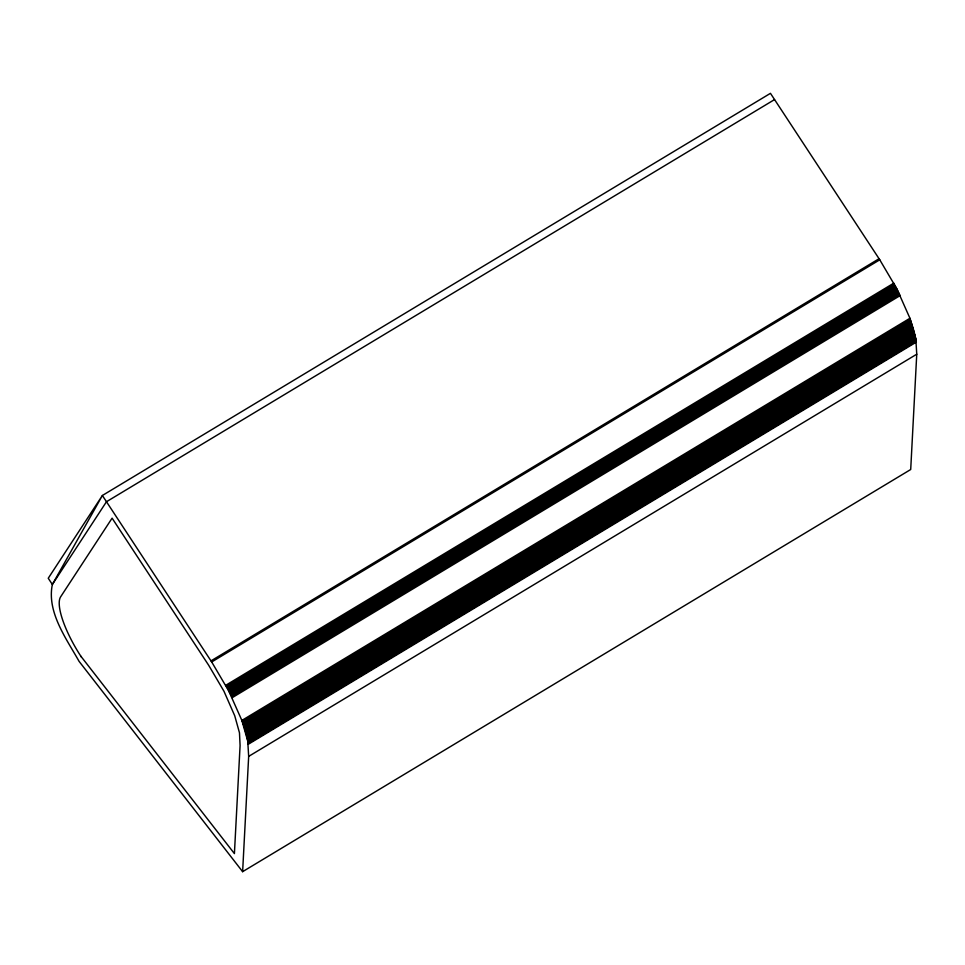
<?xml version="1.0" encoding="UTF-8"?>
<svg xmlns="http://www.w3.org/2000/svg" width="965" height="965" viewBox="0 0 965 965"><rect width="100%" height="100%" fill="white"/><g stroke="black" fill="none" stroke-linecap="round" stroke-linejoin="round"><path stroke-width="1.45" d="M242.625 871.672L248.668 756.379L247.74 741.024L241.865 720.433L228.753 690.952L211.697 661.966L102.374 495.491L770.456 93.328L879.766 259.802L896.835 288.788L909.935 318.269L915.821 338.86L916.75 354.215L910.707 469.509L242.625 871.672L79.058 661.327C66.175 638.36 46.658 612.039 52.351 584.5L102.374 495.491L48.25 578.252L52.351 584.5L106.476 501.728L774.557 99.576M210.973 660.892L879.055 258.729M211.697 661.966L879.766 259.802M225.738 685.295L893.819 283.131M226.353 686.429L894.434 284.265M226.968 687.562L895.05 285.399M227.571 688.684L895.641 286.533M228.162 689.818L896.244 287.654M228.753 690.952L896.835 288.788M229.332 692.074L897.414 289.922M229.911 693.208L897.993 291.044M230.478 694.342L898.56 292.178M231.045 695.463L899.127 293.3M231.6 696.585L899.682 294.422M232.155 697.707L900.224 295.543M241.865 720.433L909.935 318.269M242.227 721.446L910.309 319.294M242.589 722.471L910.671 320.308M242.939 723.473L911.02 321.321M243.277 724.474L911.358 322.322M243.614 725.475L911.684 323.311M243.928 726.464L912.009 324.3M244.242 727.441L912.323 325.277M244.543 728.406L912.625 326.242M244.845 729.371L912.914 327.207M245.122 730.324L913.204 328.16M245.4 731.265L913.481 329.101M245.665 732.206L913.734 330.042M245.918 733.135L913.988 330.971M246.159 734.051L914.241 331.888M246.389 734.956L914.47 332.792M246.618 735.849L914.687 333.685M246.823 736.741L914.904 334.578M247.028 737.622L915.11 335.458M247.221 738.478L915.303 336.327M247.402 739.347L915.483 337.183M247.583 740.191L915.664 338.027M247.74 741.024L915.821 338.86M247.896 741.844L915.978 339.692M248.041 742.664L916.111 340.5M248.174 743.46L916.243 341.308M248.294 744.256L916.364 342.093M248.668 756.379L916.75 354.215M80.879 656.248L234.411 853.603L240.08 745.583L239.477 732.821L234.736 715.777L223.964 691.242L208.633 665.187L112.097 518.157L60.566 596.949A54.679 15.537 59 0 0 74.956 646.574L75.523 647.563A54.679 15.537 59 0 0 80.264 655.307L81.325 656.924"/></g></svg>
